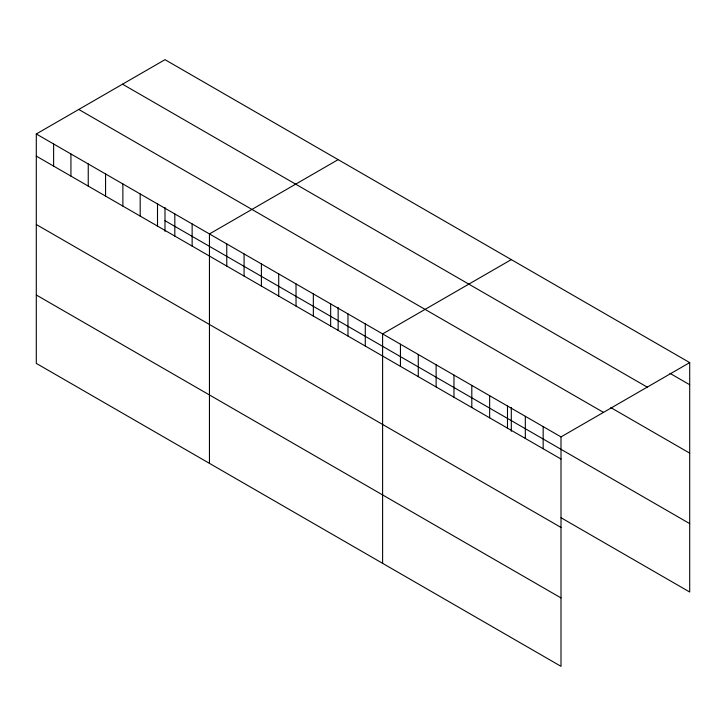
<?xml version="1.0" encoding="UTF-8"?>
<svg xmlns="http://www.w3.org/2000/svg" width="726" height="726" viewBox="0 0 726 726"><rect width="100%" height="100%" fill="white"/><g stroke="black" fill="none" stroke-linecap="round" stroke-linejoin="round"><path stroke-width="1.09" d="M36.3 133.974L561.007 436.907L561.007 666.332L36.3 363.39L36.3 133.974L164.993 59.668L689.7 362.61L689.7 592.026L561.062 517.756M338.144 159.638L209.451 233.944L209.451 463.36M511.304 259.609L382.602 333.915L382.602 563.331M561.007 436.907L689.7 362.61M669.98 373.355L689.7 384.744M122.522 84.189L647.229 387.13M610.829 407.613L689.7 453.142M78.771 109.454L603.478 412.386M164.993 220.686L689.7 523.618M36.3 156.108L561.007 459.041M36.3 224.516L561.007 527.448M36.3 294.992L561.007 597.925M543.166 426.607L543.166 448.741M525.325 416.307L525.325 438.44M511.304 407.413L511.304 431.317M507.483 406.006L507.483 428.14M489.642 395.706L489.642 417.84M471.809 385.406L471.809 407.54M453.968 375.106L453.968 397.24M436.126 364.815L436.126 386.94M418.285 354.515L418.285 376.649M400.443 344.215L400.443 366.349M365.287 323.914L365.287 346.048M347.972 313.913L347.972 336.047M338.144 307.443L338.144 330.276M330.657 303.922L330.657 326.056M313.342 293.921L313.342 316.055M296.026 283.93L296.026 306.063M278.711 273.929L278.711 296.063M261.396 263.937L261.396 286.062M244.081 253.937L244.081 276.071M226.766 243.936L226.766 266.07M192.136 223.944L192.136 246.078M174.821 213.952L174.821 236.086M164.993 207.473L164.993 231.376M157.506 203.952L157.506 226.085M140.191 193.951L140.191 216.085M122.876 183.959L122.876 206.093M105.56 173.959L105.56 196.093M88.245 163.967L88.245 186.101M70.93 153.966L70.93 176.1M53.615 143.975L53.615 166.1"/></g></svg>
